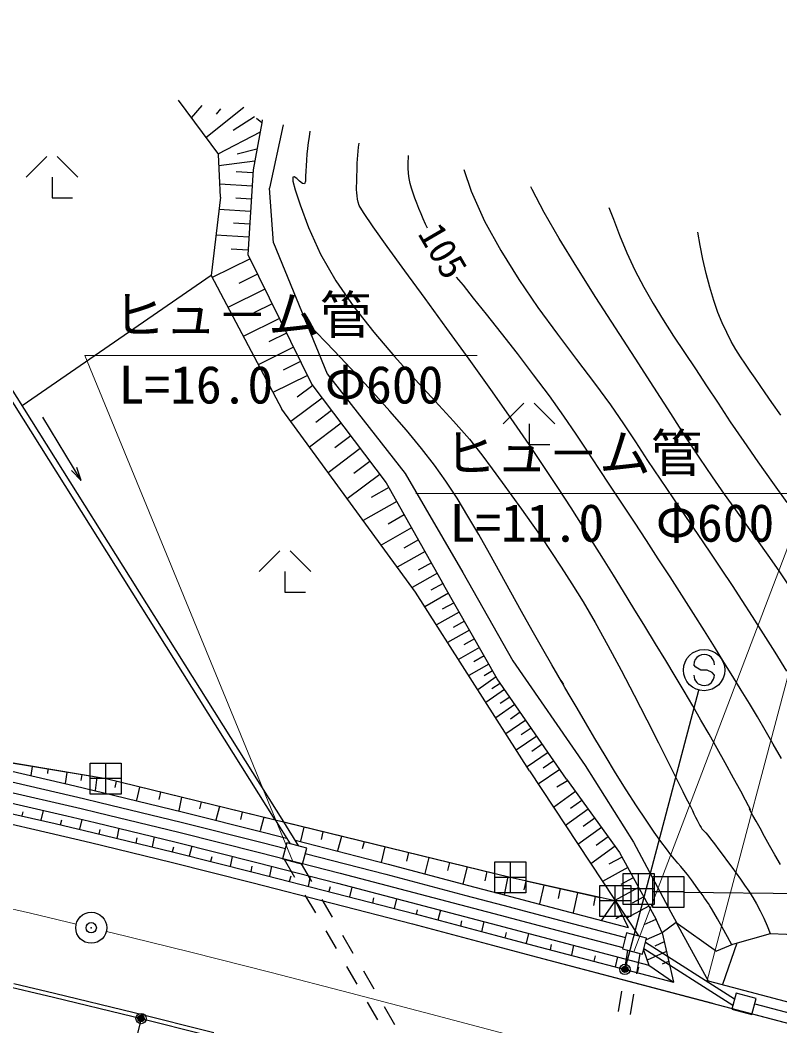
# Model space of a CAD drawing. Units: millimetres, scale not verified. Extents: x 0 to 700000, y -47500 to 447500.
# Drawn here: x 459928 to 496726, y 288078 to 336805 of the extents above; entities that cross this region are included whole.
import ezdxf
from ezdxf.enums import TextEntityAlignment as Align

# ---------------------------------------------------------------- set-up
doc = ezdxf.new("R2010")
doc.units = ezdxf.units.MM
doc.header["$LTSCALE"] = 1000
doc.header["$PDMODE"] = 32
doc.header["$PDSIZE"] = 500
doc.linetypes.add('CHAIN', pattern=[18.5, 12, -1.5, 3.5, -1.5])
doc.layers.add('作業ﾚｲﾔ1', color=7, linetype='Continuous', lineweight=25)
doc.styles.add('ＭＳ ゴシック', font='')
doc.styles.get('ＭＳ ゴシック').set_extended_font_data('MS Gothic')

msp = doc.modelspace()

# ---------------------------------------------------------------- linework, layer by layer
at = {"layer": '作業ﾚｲﾔ1'}
for p, q in [((467586, 332931), (469532, 330288)), ((468721, 332671), (468215, 332076)), ((470757, 332571), (468930, 331105)), ((469641, 332503), (469426, 332250)), ((471287, 332120), (470246, 331458)), ((471632, 331827), (471374, 332046)), ((471657, 331979), (471632, 331827)), ((471550, 331381), (469511, 330318)), ((471632, 331827), (471212, 329559)), ((472664, 331738), (472009, 328670)), ((470447, 330328), (471398, 330562)), ((461222, 330196), (460222, 329196)), ((461722, 330196), (462722, 329196)), ((469627, 328231), (469532, 330288)), ((471289, 329976), (469557, 329747)), ((471203, 329410), (470385, 329461)), ((471212, 329559), (470957, 325454)), ((461472, 329196), (461472, 328196)), ((471162, 328757), (469598, 328854)), ((472196, 326022), (472009, 328670)), ((461472, 328196), (462472, 328196)), ((469627, 328231), (469176, 324430)), ((471123, 328131), (470374, 328177)), ((471086, 327532), (469555, 327627)), ((471048, 326919), (470265, 326968)), ((471009, 326293), (469409, 326393)), ((472196, 326022), (474804, 319667)), ((470969, 325653), (470151, 325704)), ((471065, 325234), (469229, 324329)), ((470957, 325454), (474060, 319158)), ((469176, 324430), (460025, 318119)), ((469176, 324430), (472605, 317951)), ((471427, 324500), (470520, 324052)), ((471785, 323774), (469991, 322890)), ((472139, 323056), (471252, 322619)), ((472488, 322347), (470736, 321483)), ((472834, 321646), (471968, 321219)), ((473176, 320953), (471463, 320109)), ((473513, 320268), (472667, 319851)), ((474804, 319667), (478578, 314837)), ((473847, 319591), (472174, 318766)), ((474106, 319097), (473353, 318530)), ((474060, 319158), (477658, 314380)), ((474560, 318494), (473043, 317352)), ((484327, 318247), (483327, 317247)), ((484827, 318247), (485827, 317247)), ((479081, 309084), (472605, 317951)), ((475017, 317887), (474254, 317313)), ((462882, 314500), (461024, 317573)), ((475476, 317277), (473941, 316121)), ((484577, 317247), (484577, 316247)), ((475939, 316663), (475167, 316082)), ((484577, 316247), (485577, 316247)), ((476404, 316045), (474851, 314876)), ((476872, 315424), (476091, 314836)), ((462882, 314500), (462417, 314978)), ((462882, 314500), (462674, 315133)), ((477342, 314799), (475771, 313616)), ((478578, 314837), (481372, 310049)), ((477658, 314380), (480443, 309430)), ((477781, 314162), (476929, 313680)), ((478167, 313481), (476542, 312560)), ((478536, 312831), (477761, 312392)), ((478887, 312211), (477409, 311373)), ((479222, 311619), (478517, 311220)), ((472503, 311087), (471503, 310087)), ((473003, 311087), (474003, 310087)), ((479541, 311055), (478197, 310294)), ((479846, 310518), (479205, 310155)), ((472753, 310087), (472753, 309087)), ((480137, 310005), (478914, 309312)), ((481372, 310049), (483791, 305760)), ((480414, 309516), (479823, 309181)), ((483031, 304896), (480443, 309430)), ((472753, 309087), (473753, 309087)), ((484598, 300439), (479081, 309084)), ((480681, 309043), (479525, 308388)), ((480943, 308581), (480377, 308260)), ((481200, 308128), (480092, 307500)), ((481451, 307684), (480909, 307377)), ((481697, 307250), (480635, 306648)), ((481938, 306825), (481418, 306531)), ((482174, 306409), (481156, 305833)), ((482630, 305604), (481654, 305051)), ((482404, 306002), (481906, 305720)), ((483791, 305760), (487302, 300695)), ((492660, 305456), (492561, 305574)), ((482811, 305282), (482397, 305032)), ((492905, 305317), (492660, 305456)), ((493206, 305315), (492905, 305317)), ((493451, 305203), (493206, 305315)), ((493557, 305066), (493451, 305203)), ((482977, 304991), (482092, 304366)), ((482768, 304418), (483184, 304687)), ((486385, 300034), (483031, 304896)), ((483392, 304372), (482486, 303747)), ((489259, 290959), (492800, 304349)), ((483896, 303642), (482964, 302999)), ((483642, 304010), (483183, 303693)), ((445570, 303157), (463326, 300187)), ((484153, 303269), (483680, 302943)), ((484414, 302891), (483455, 302229)), ((484947, 302118), (483960, 301437)), ((484679, 302507), (484192, 302172)), ((485220, 301723), (484719, 301378)), ((456342, 301366), (464091, 300065)), ((485496, 301323), (484480, 300622)), ((460518, 300647), (460450, 300213)), ((463326, 299312), (463326, 300812)), ((463326, 300812), (464826, 300812)), ((464076, 299312), (464076, 300812)), ((464826, 300812), (464826, 299312)), ((485776, 300917), (485263, 300562)), ((487302, 300695), (489633, 296982)), ((458607, 300624), (462572, 299711)), ((461278, 300514), (461246, 300313)), ((462191, 300358), (462111, 299825)), ((462922, 300254), (462868, 299963)), ((484598, 300439), (489872, 292435)), ((486060, 300506), (485024, 299791)), ((459048, 300010), (463005, 299093)), ((462572, 299711), (463986, 299376)), ((464826, 300062), (463326, 300062)), ((463645, 300127), (463559, 299474)), ((464091, 300065), (472275, 298065)), ((464580, 299938), (464513, 299626)), ((464826, 299878), (482923, 295453)), ((485925, 299663), (486437, 299962)), ((486385, 300034), (488960, 296476)), ((458939, 299522), (462891, 298606)), ((464826, 299312), (463326, 299312)), ((463910, 299392), (467848, 298434)), ((465714, 299648), (465562, 299010)), ((466731, 299395), (466646, 299050)), ((486824, 299427), (485768, 298663)), ((457687, 298779), (461633, 297875)), ((458239, 299167), (462189, 298258)), ((463005, 299093), (463793, 298905)), ((463794, 298905), (467728, 297949)), ((467747, 299161), (467609, 298506)), ((468699, 298923), (468618, 298589)), ((469578, 298701), (469403, 298050)), ((487130, 299005), (486592, 298616)), ((457395, 298332), (461338, 297431)), ((457395, 298332), (461338, 297431)), ((460054, 298455), (460004, 298251)), ((461051, 298517), (460938, 298045)), ((462189, 298258), (463561, 297933)), ((462891, 298606), (463677, 298419)), ((463677, 298419), (467608, 297463)), ((467848, 298434), (471768, 297451)), ((470688, 298437), (470600, 298080)), ((487441, 298575), (486347, 297784)), ((461633, 297875), (463445, 297446)), ((461936, 298038), (461875, 297800)), ((462910, 298076), (462805, 297602)), ((463561, 297933), (467488, 296978)), ((467728, 297949), (471645, 296966)), ((471728, 298196), (471551, 297521)), ((472275, 298065), (473009, 296898)), ((472694, 297963), (483670, 295282)), ((473433, 296787), (472694, 297963)), ((487757, 298137), (487201, 297735)), ((461338, 297431), (463329, 296960)), ((461338, 297431), (463329, 296960)), ((463445, 297446), (467368, 296492)), ((463787, 297593), (463737, 297366)), ((464708, 297656), (464612, 297163)), ((466424, 297238), (466323, 296755)), ((467608, 297463), (471522, 296482)), ((471768, 297451), (472831, 297180)), ((473673, 297712), (473504, 297021)), ((474593, 297477), (474507, 297106)), ((475486, 297257), (475296, 296560)), ((488079, 297692), (486947, 296873)), ((488407, 297239), (487831, 296823)), ((463329, 296960), (467248, 296007)), ((463329, 296960), (467248, 296007)), ((465575, 297190), (465533, 296938)), ((467488, 296978), (471399, 295997)), ((468247, 296779), (468117, 296298)), ((471645, 296966), (472777, 296678)), ((472844, 296941), (472642, 296167)), ((473811, 296688), (472844, 296941)), ((473253, 297073), (477761, 295905)), ((476588, 296990), (476490, 296661)), ((477585, 296756), (477416, 296001)), ((488740, 296779), (487568, 295931)), ((489633, 296982), (491443, 293581)), ((467358, 296744), (467299, 296513)), ((467368, 296492), (471276, 295512)), ((469209, 296276), (469148, 296038)), ((470204, 296285), (470096, 295804)), ((471522, 296482), (475422, 295480)), ((473609, 295914), (473811, 296688)), ((473740, 296431), (477634, 295421)), ((478736, 296479), (478639, 296054)), ((488960, 296476), (490727, 293232)), ((467248, 296007), (471152, 295028)), ((467248, 296007), (471152, 295028)), ((471151, 295810), (471095, 295562)), ((471399, 295997), (475296, 294996)), ((472105, 295809), (472011, 295324)), ((472642, 296167), (473609, 295914)), ((472721, 296147), (473223, 295282)), ((473539, 295933), (474041, 295068)), ((477761, 295905), (481644, 294885)), ((479724, 296235), (479534, 295455)), ((480727, 296000), (480630, 295613)), ((481577, 295787), (481368, 294968)), ((482923, 294520), (482923, 296020)), ((482923, 296020), (484423, 296020)), ((483673, 294520), (483673, 296020)), ((484423, 296020), (484423, 294520)), ((489079, 296256), (488444, 295910)), ((471276, 295512), (475171, 294512)), ((473034, 295324), (472955, 295076)), ((473975, 295328), (473872, 294838)), ((475422, 295480), (479309, 294466)), ((477634, 295421), (481517, 294402)), ((482540, 295564), (482434, 295110)), ((483549, 295311), (483368, 294434)), ((489356, 295748), (488129, 295080)), ((489130, 293963), (489130, 295463)), ((489130, 295463), (490630, 295463)), ((489880, 293963), (489880, 295463)), ((490567, 293821), (490567, 295321)), ((490567, 295321), (492067, 295321)), ((490630, 295463), (490630, 293963)), ((491317, 293821), (491317, 295321)), ((492067, 295321), (492067, 293821)), ((471152, 295028), (475045, 294028)), ((471152, 295028), (475045, 294028)), ((474940, 294816), (474882, 294584)), ((475296, 294996), (479182, 293982)), ((481644, 294885), (483440, 294411)), ((484423, 295270), (482923, 295270)), ((483670, 295282), (488749, 294146)), ((484417, 295088), (484330, 294673)), ((484423, 295102), (488002, 294301)), ((485291, 294900), (485079, 293992)), ((488002, 293384), (488002, 294884)), ((488002, 294884), (489502, 294884)), ((488752, 293384), (488752, 294884)), ((489623, 295257), (489030, 294934)), ((489502, 294884), (489502, 293384)), ((473725, 294417), (474227, 293552)), ((475171, 294512), (479055, 293499)), ((475995, 294798), (475883, 294326)), ((479309, 294466), (483184, 293445)), ((481517, 294402), (483312, 293928)), ((484423, 294520), (482923, 294520)), ((483440, 294411), (485325, 293913)), ((486090, 294729), (485984, 294256)), ((486930, 294526), (486721, 293566)), ((487786, 294350), (487693, 293917)), ((489882, 294783), (488736, 294159)), ((490630, 294713), (489130, 294713)), ((490132, 294325), (489578, 294023)), ((492067, 294571), (490567, 294571)), ((492067, 294561), (497983, 294484)), ((474543, 294203), (475045, 293338)), ((475045, 294028), (478928, 293015)), ((475045, 294028), (478928, 293015)), ((477048, 294274), (476992, 294026)), ((478151, 294241), (478046, 293767)), ((479182, 293982), (483056, 292961)), ((483312, 293928), (485197, 293430)), ((485325, 293913), (489371, 292843)), ((489502, 294134), (488002, 294134)), ((488739, 294117), (488086, 293195)), ((488749, 294146), (489371, 292843)), ((490630, 293963), (489130, 293963)), ((490373, 293882), (489303, 293299)), ((479055, 293499), (482929, 292478)), ((479161, 293700), (479105, 293475)), ((480284, 293683), (480163, 293207)), ((483184, 293445), (485069, 292946)), ((485197, 293430), (489243, 292360)), ((489502, 293384), (488002, 293384)), ((489071, 293447), (488783, 293269)), ((492067, 293821), (490567, 293821)), ((491443, 293581), (491714, 293080)), ((478928, 293015), (482801, 291994)), ((478928, 293015), (482801, 291994)), ((481307, 293161), (481251, 292913)), ((482390, 293134), (482278, 292640)), ((483056, 292961), (484942, 292463)), ((485069, 292946), (489116, 291876)), ((490723, 293239), (490141, 292975)), ((491018, 292594), (490727, 293232)), ((491702, 293089), (491018, 292594)), ((491702, 293089), (493258, 290264)), ((491702, 293089), (493649, 291693)), ((474730, 292688), (475232, 291823)), ((475548, 292474), (476050, 291609)), ((482929, 292478), (484814, 291979)), ((483476, 292607), (483406, 292341)), ((484556, 292551), (484437, 292081)), ((484942, 292463), (490386, 291023)), ((489301, 292584), (489099, 291810)), ((490269, 292331), (489301, 292584)), ((491018, 292594), (490245, 292242)), ((491018, 292594), (491572, 290192)), ((496248, 292538), (494432, 292026)), ((499958, 292391), (496248, 292538)), ((482801, 291994), (484686, 291496)), ((484814, 291979), (491572, 290192)), ((485655, 292027), (485592, 291759)), ((486724, 291982), (486630, 291497)), ((490066, 291557), (490269, 292331)), ((490216, 292130), (494532, 289383)), ((491122, 292145), (490675, 291941)), ((494432, 292026), (493649, 291693)), ((494633, 292083), (493953, 290080)), ((484686, 291496), (500731, 287253)), ((484686, 291496), (493467, 289174)), ((487775, 291466), (487717, 291212)), ((488853, 291426), (488741, 290931)), ((489099, 291810), (490066, 291557)), ((489352, 291744), (489224, 290904)), ((489936, 291591), (489785, 290603)), ((490121, 291764), (490386, 291023)), ((490136, 291825), (494452, 289078)), ((491229, 291681), (490302, 291258)), ((475734, 290958), (476236, 290093)), ((489881, 290917), (489818, 290649)), ((490386, 291023), (491572, 290192)), ((491339, 291201), (491032, 291061)), ((476552, 290744), (477054, 289879)), ((458928, 290086), (461541, 289471)), ((459630, 290128), (461587, 289665)), ((459630, 290128), (461587, 289665)), ((493258, 290264), (500986, 288220)), ((461540, 289471), (465399, 288532)), ((461587, 289665), (465447, 288726)), ((461587, 289665), (465447, 288726)), ((489050, 289767), (488898, 288778)), ((489633, 289614), (489482, 288626)), ((494603, 289657), (494401, 288883)), ((495571, 289404), (494603, 289657)), ((476738, 289229), (477241, 288364)), ((477556, 289015), (478059, 288150)), ((495368, 288630), (495571, 289404)), ((495505, 289152), (500858, 287737)), ((465399, 288532), (469257, 287565)), ((465447, 288726), (469306, 287759)), ((465447, 288726), (469306, 287759)), ((494401, 288883), (495368, 288630)), ((495378, 288669), (500731, 287253)), ((465751, 288289), (462429, 274844))]:
    msp.add_line(p, q, dxfattribs=at)
at = {"layer": '作業ﾚｲﾔ1', "lineweight": 13}
for p, q in [((493209, 290277), (502156, 324114)), ((463064, 320562), (482064, 320562)), ((463064, 320562), (473130, 296040)), ((479093, 313868), (498093, 313868)), ((489644, 291668), (498093, 313868))]:
    msp.add_line(p, q, dxfattribs=at)
at = {"layer": '作業ﾚｲﾔ1', "linetype": 'CHAIN', "lineweight": 13}
for p, q in [((456525, 294427), (460427, 293535)), ((460427, 293535), (462642, 293007)), ((464101, 292658), (464319, 292607)), ((464319, 292607), (468202, 291647)), ((468202, 291647), (472080, 290662)), ((472080, 290662), (475952, 289659)), ((475952, 289659), (479821, 288644)), ((479821, 288644), (483663, 287629))]:
    msp.add_line(p, q, dxfattribs=at)
at = {"layer": '作業ﾚｲﾔ1'}
for points in [[(472275, 298065), (453939, 327238), (449865, 334509), (448266, 336805)], [(472694, 297963), (454197, 327392), (450119, 334668), (448680, 336735)], [(473965, 331426), (473920, 331153), (473880, 330871), (473846, 330586), (473817, 330303), (473795, 330023), (473776, 329750), (473763, 329488), (473753, 329238), (473747, 329004), (473704, 328875), (473602, 328897), (473466, 329005), (473326, 329134), (473207, 329220), (473137, 329199), (473143, 329007), (473253, 328579), (473492, 327850), (473888, 326756), (474470, 325460), (475219, 324175), (476095, 322913), (477055, 321686), (478059, 320506), (479065, 319386), (480032, 318338), (480919, 317374), (481685, 316507), (482288, 315748), (482787, 315063), (483271, 314402), (483745, 313755), (484215, 313109), (484683, 312452), (485157, 311775), (485640, 311064), (486137, 310308), (486653, 309496), (487193, 308617), (487774, 307621), (488396, 306503), (489036, 305311), (489672, 304096), (490283, 302909), (490845, 301798), (491338, 300816), (491738, 300011), (492025, 299434), (492174, 299134), (492250, 298986), (492328, 298829), (492407, 298667), (492486, 298505), (492565, 298344), (492641, 298189), (492715, 298044), (492785, 297911), (492850, 297794), (492909, 297696), (492953, 297629), (492979, 297593), (492996, 297575), (493011, 297562), (493034, 297542), (493072, 297502), (493135, 297430), (493230, 297312), (493366, 297138), (493552, 296893), (493766, 296609), (493979, 296327), (494192, 296044), (494403, 295760), (494611, 295474), (494817, 295186), (495019, 294894), (495217, 294597), (495409, 294295), (495595, 293987), (495773, 293658), (495941, 293303), (496102, 292931), (496256, 292554), (496263, 292538)], [(496751, 295899), (496486, 296364), (496228, 296820), (495985, 297253), (495763, 297650), (495570, 297996), (495415, 298278), (495305, 298480), (495250, 298586), (495241, 298611), (495260, 298589), (495287, 298556), (495300, 298546), (495282, 298595), (495211, 298739), (495068, 299011), (494833, 299448), (494486, 300085), (494083, 300816), (493689, 301522), (493298, 302212), (492904, 302896), (492502, 303584), (492087, 304287), (491653, 305014), (491194, 305775), (490705, 306581), (490181, 307441), (489655, 308303), (489156, 309120), (488670, 309910), (488186, 310692), (487690, 311484), (487169, 312305), (486610, 313174), (486000, 314108), (485327, 315126), (484577, 316247), (483709, 317511), (482724, 318909), (481670, 320381), (480594, 321869), (479543, 323313), (478567, 324655), (477711, 325836), (477026, 326797), (476557, 327480), (476353, 327825), (476305, 327980), (476270, 328134), (476247, 328287), (476233, 328442), (476227, 328599), (476227, 328761), (476231, 328929), (476237, 329104), (476244, 329288), (476249, 329482), (476254, 329680), (476260, 329874), (476270, 330065), (476282, 330256), (476298, 330448), (476318, 330642), (476343, 330839)], [(479662, 326720), (479566, 326921), (479453, 327171), (479344, 327423), (479240, 327677), (479142, 327929), (479050, 328179), (478964, 328424), (478887, 328663), (478818, 328893), (478765, 329129), (478734, 329381), (478721, 329642), (478724, 329907), (478738, 330170), (478745, 330239)], [(481417, 329561), (481768, 328515), (482421, 327069), (483204, 325639), (484079, 324239), (485008, 322882), (485954, 321583), (486879, 320356), (487745, 319215), (488516, 318173), (489154, 317245), (489725, 316367), (490319, 315471), (490925, 314566), (491538, 313661), (492148, 312763), (492749, 311882), (493331, 311024), (493887, 310199), (494410, 309415), (494890, 308680), (495378, 307918), (495913, 307071), (496475, 306176), (497041, 305267)], [(497247, 309300), (496692, 310117), (496161, 310880), (495641, 311612), (495123, 312335), (494596, 313072), (494048, 313844), (493470, 314675), (492850, 315587), (492178, 316602), (491442, 317744), (490617, 319028), (489710, 320425), (488759, 321889), (487804, 323374), (486884, 324834), (486038, 326221), (485305, 327491), (484725, 328597), (484671, 328721)], [(488449, 327734), (488661, 327163), (488953, 326390), (489309, 325524), (489703, 324686), (490131, 323872), (490588, 323073), (491071, 322283), (491576, 321496), (492099, 320705), (492634, 319903), (493179, 319085), (493730, 318242), (494320, 317346), (494973, 316389), (495665, 315399), (496371, 314404), (497068, 313433)], [(496769, 317670), (496333, 318280), (496018, 318741), (495772, 319109), (495530, 319459), (495290, 319799), (495054, 320139), (494823, 320487), (494595, 320852), (494371, 321242), (494152, 321665), (493938, 322131), (493728, 322647), (493526, 323227), (493335, 323863), (493159, 324534), (493000, 325217), (492863, 325891), (492749, 326534)], [(496797, 301034), (496404, 301734), (496019, 302403), (495637, 303054), (495252, 303698), (494857, 304347), (494448, 305012), (494017, 305704), (493558, 306435), (493067, 307217), (492536, 308060), (491978, 308941), (491410, 309826), (490836, 310713), (490259, 311599), (489680, 312481), (489102, 313358), (488530, 314225), (487964, 315080), (487408, 315921), (486865, 316746), (486265, 317623), (485564, 318595), (484800, 319619), (484012, 320649), (483238, 321642), (482519, 322554), (481891, 323340), (481395, 323956), (481069, 324358)], [(494397, 292012), (494188, 292393), (493928, 292861), (493705, 293260), (493529, 293570), (493408, 293773), (493328, 293901), (493262, 294005), (493204, 294095), (493146, 294181), (493082, 294272), (493005, 294379), (492910, 294510), (492789, 294676), (492635, 294886), (492442, 295149), (492247, 295409), (492080, 295618), (491930, 295797), (491783, 295968), (491626, 296153), (491446, 296373), (491231, 296650), (490967, 297006), (490641, 297463), (490242, 298041), (489778, 298739), (489283, 299515), (488772, 300339), (488262, 301177), (487770, 301999), (487313, 302771), (486907, 303463), (486570, 304042), (486318, 304476), (486167, 304734), (486112, 304826), (486117, 304816), (486157, 304747), (486207, 304664), (486239, 304611), (486228, 304631), (486149, 304768), (485975, 305067), (485681, 305572), (485241, 306326), (484721, 307232), (484205, 308157), (483691, 309093), (483178, 310032), (482662, 310965), (482144, 311884), (481620, 312780), (481089, 313645), (480550, 314471), (480000, 315249), (479375, 316052), (478639, 316933), (477835, 317855), (477004, 318778), (476186, 319665), (475424, 320477), (474760, 321175), (474234, 321721), (473887, 322077), (473763, 322204)]]:
    msp.add_lwpolyline(points, dxfattribs=at)
for centre, radius in [((493056, 305316), 1000), ((463372, 292833), 750), ((489221, 290814), 150), ((489221, 290814), 120), ((489221, 290814), 90), ((489221, 290814), 60), ((489221, 290814), 30), ((465787, 288435), 150), ((465787, 288435), 120), ((465787, 288435), 90), ((465787, 288435), 60), ((465787, 288435), 30)]:
    msp.add_circle(centre, radius, dxfattribs=at)
for centre, start, end in [((493061, 305570), 359.5549, 179.5549), ((493057, 305070), 179.5549, 359.5549)]:
    msp.add_arc(centre, 500, start, end, dxfattribs=at)
for p in [(463372, 292833), (489221, 290814), (465787, 288435)]:
    msp.add_point(p, dxfattribs=at)

# ---------------------------------------------------------------- texts
at = {"layer": '作業ﾚｲﾔ1', "style": 'ＭＳ ゴシック'}
msp.add_text('105', height=1320, rotation=300.303, dxfattribs=at).set_placement((478819, 326255), align=Align.BOTTOM_LEFT)
for p in [(464439, 321062), (480468, 314368)]:
    msp.add_text('ヒュ－ム管', height=1833, dxfattribs=at).set_placement(p, align=Align.BOTTOM_LEFT)
for s, p in [('L=16.0\u3000Φ600', (472564, 320062)), ('L=11.0\u3000Φ600', (488593, 313368))]:
    msp.add_text(s, height=1833, dxfattribs=at).set_placement(p, align=Align.TOP_CENTER)

doc.saveas('drawing.dxf')
